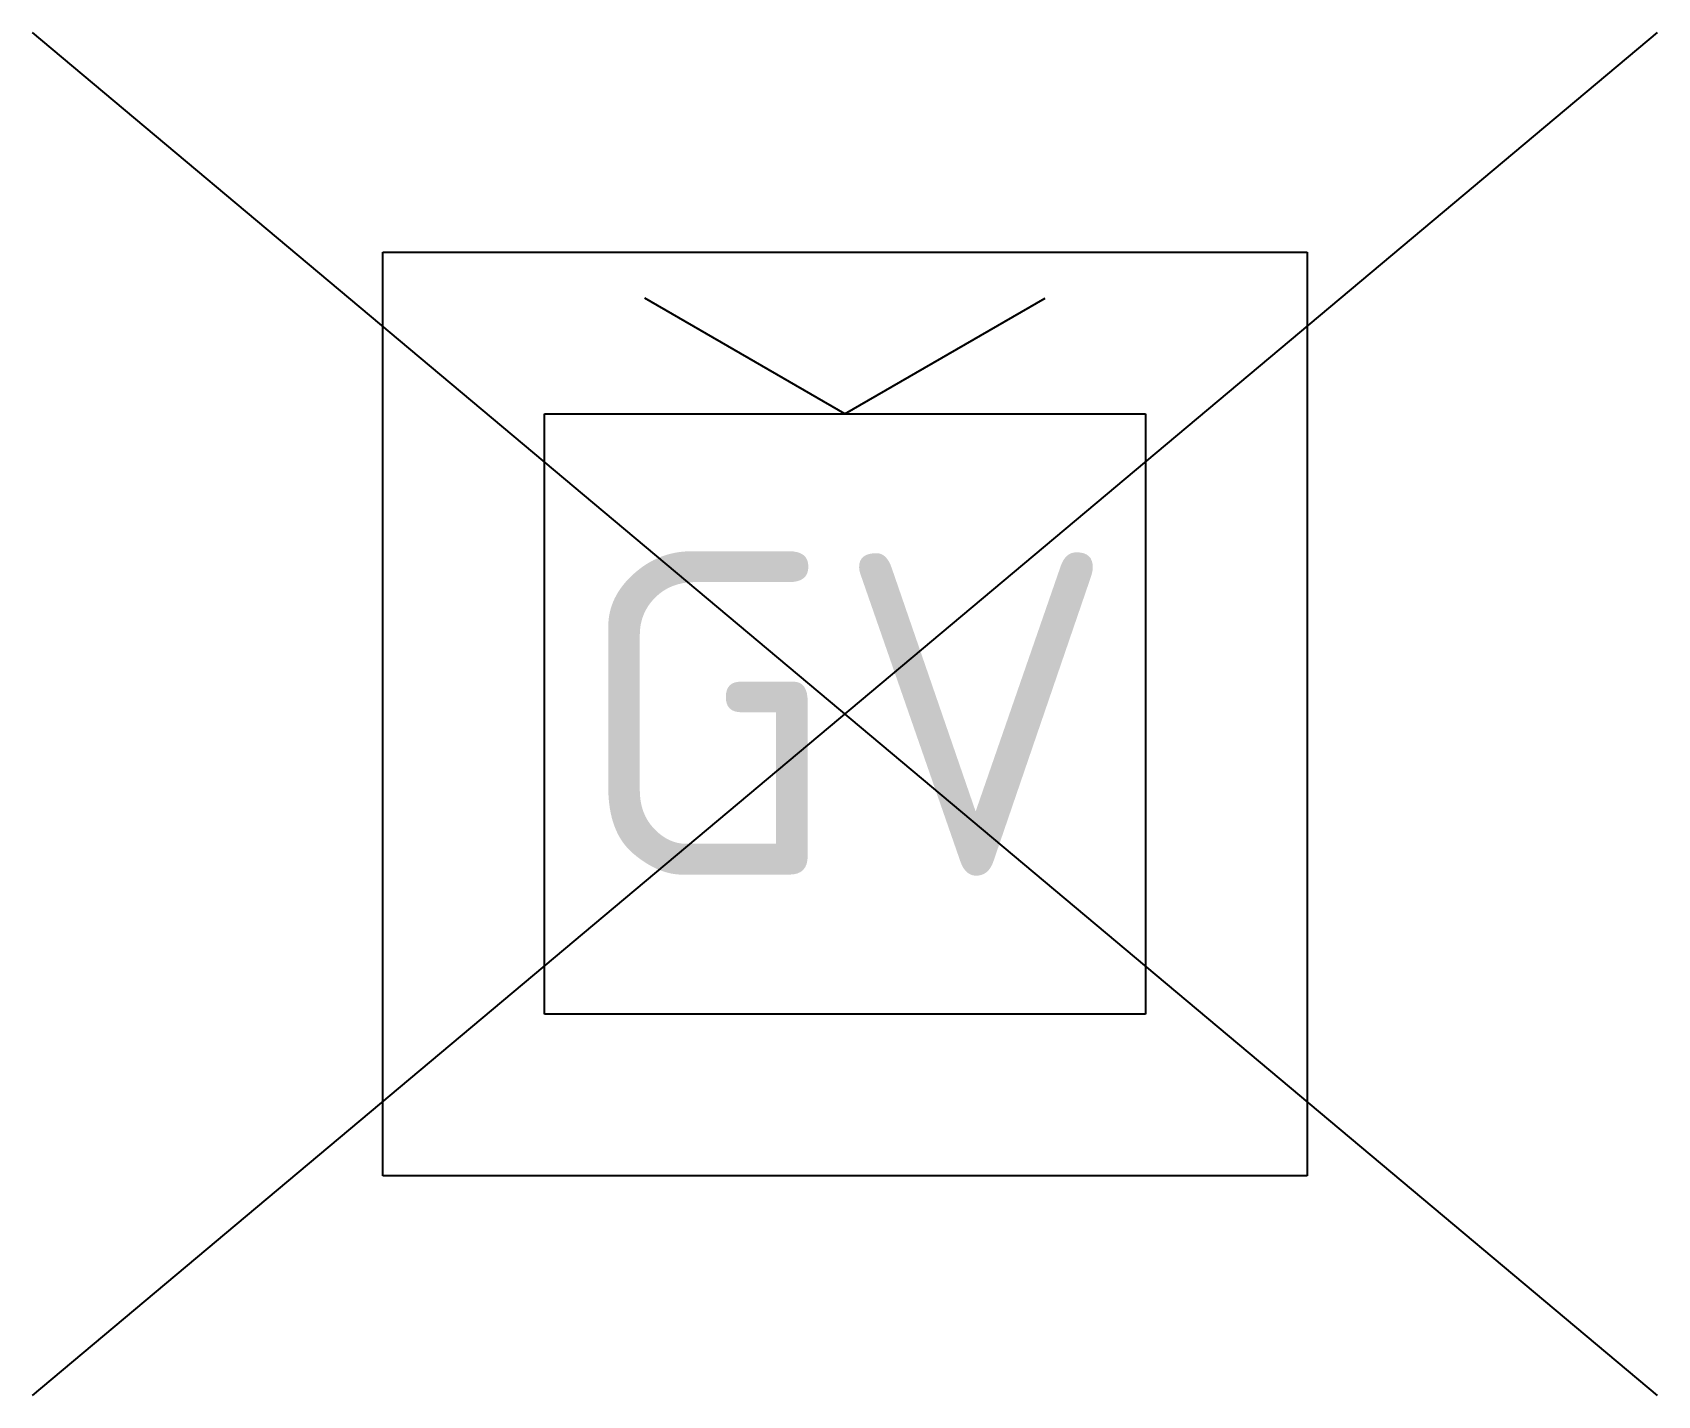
# Model space of a CAD drawing. Header units: metres. Extents: x -1.32 to 1.32, y -1.11 to 1.11.
import ezdxf
from ezdxf.enums import TextEntityAlignment as Align

# ---------------------------------------------------------------- set-up
doc = ezdxf.new("R2010")
doc.units = ezdxf.units.M
doc.header["$LTSCALE"] = 0.2
doc.styles.add('NLCS-ISO', font='NLCS-ISO.ttf')

msp = doc.modelspace()

# ---------------------------------------------------------------- linework, layer by layer
at = {"color": 0}
for p, q in [((-1.3186, -1.1064), (1.3186, 1.1064)), ((1.3186, -1.1064), (-1.3186, 1.1064))]:
    msp.add_line(p, q, dxfattribs=at)
for p, q in [((-0.75, -0.75), (-0.75, 0.75)), ((-0.75, 0.75), (0.75, 0.75)), ((0.75, 0.75), (0.75, -0.75)), ((0, 0.4875), (-0.3248, 0.675)), ((0, 0.4875), (0.3248, 0.675)), ((-0.4875, -0.4875), (-0.4875, 0.4875)), ((-0.4875, 0.4875), (0.4875, 0.4875)), ((0.4875, 0.4875), (0.4875, -0.4875)), ((0.4875, -0.4875), (-0.4875, -0.4875)), ((0.75, -0.75), (-0.75, -0.75))]:
    msp.add_line(p, q)

# ---------------------------------------------------------------- texts
at = {"style": 'NLCS-ISO'}
msp.add_text('GV', height=0.525, dxfattribs=at).set_placement((0, 0), align=Align.MIDDLE_CENTER)

doc.saveas('drawing.dxf')
